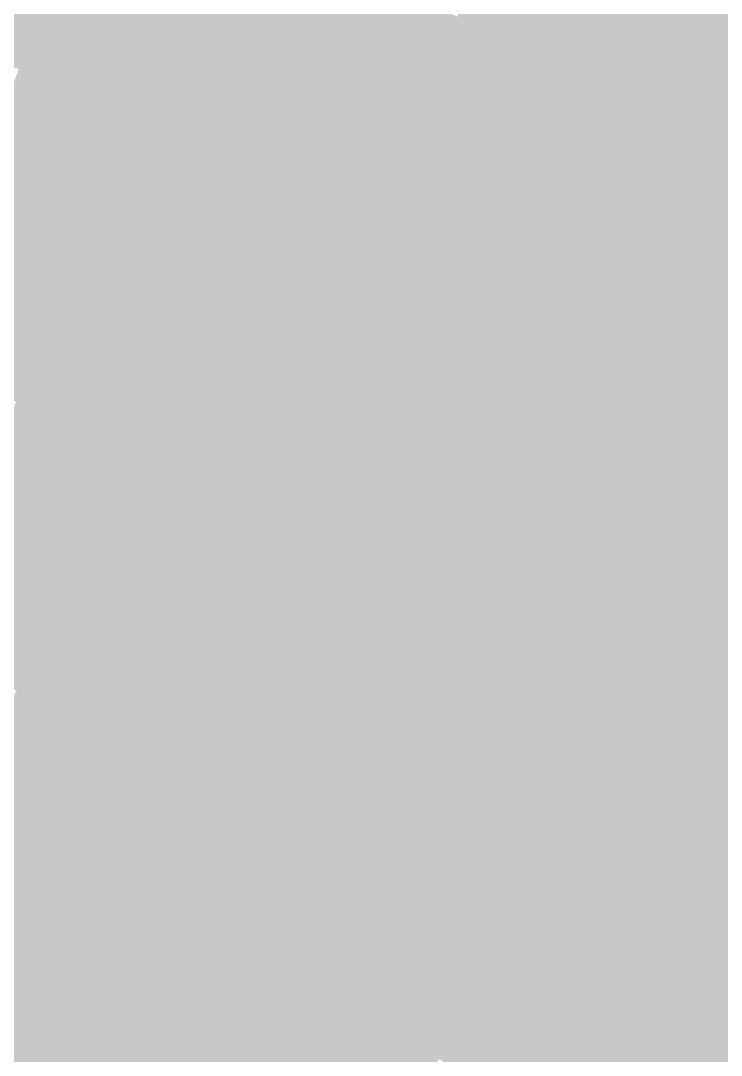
# Model space of a CAD drawing. Header units: inches. Extents: x -266 to 784, y -170 to 213.
# Drawn here: x 41.43 to 57.28, y 85 to 108.39 of the extents above; entities that cross this region are included whole.
import ezdxf

# ---------------------------------------------------------------- set-up
doc = ezdxf.new("R2010")
doc.units = ezdxf.units.IN
doc.header["$MEASUREMENT"] = 0

msp = doc.modelspace()

# ---------------------------------------------------------------- linework, layer by layer
at = {"color": 53, "true_color": 0xd3e572}
msp.add_solid([(39.079223, 109.219112), (39.416113, 110.160656), (41.747824, 108.227165), (42.107719, 109.160157)], dxfattribs=at)
at = {"color": 53, "true_color": 0xcad068}
msp.add_solid([(51.734166, 109.382704), (52.161721, 110.286694), (54.402971, 108.08014), (54.852582, 108.973365)], dxfattribs=at)
at = {"color": 53, "true_color": 0xd2e170}
msp.add_solid([(42.107719, 109.160157), (42.467614, 110.09315), (44.773962, 108.093905), (45.156645, 109.017785)], dxfattribs=at)
at = {"color": 53, "true_color": 0xd1dd6e}
msp.add_solid([(45.156645, 109.017785), (45.539328, 109.941664), (47.818475, 107.876751), (48.223716, 108.790961)], dxfattribs=at)
at = {"color": 53, "true_color": 0xcfd96c}
msp.add_solid([(48.223716, 108.790961), (48.628958, 109.705171), (50.879056, 107.574726), (51.306611, 108.478715)], dxfattribs=at)
at = {"color": 53, "true_color": 0xc8cc65}
msp.add_solid([(54.852582, 108.973365), (55.302194, 109.866589), (57.510402, 107.594394), (57.981799, 108.476316)], dxfattribs=at)
at = {"color": 53, "true_color": 0xced46a}
msp.add_solid([(51.306611, 108.478715), (51.734166, 109.382704), (53.95336, 107.186916), (54.402971, 108.08014)], dxfattribs=at)
at = {"color": 61, "true_color": 0xd7ea74}
msp.add_solid([(38.742333, 108.277567), (39.079223, 109.219112), (41.387929, 107.294172), (41.747824, 108.227165)], dxfattribs=at)
at = {"color": 53, "true_color": 0xd6e572}
msp.add_solid([(41.747824, 108.227165), (42.107719, 109.160157), (44.391278, 107.170026), (44.773962, 108.093905)], dxfattribs=at)
at = {"color": 53, "true_color": 0xd5e170}
msp.add_solid([(44.773962, 108.093905), (45.156645, 109.017785), (47.413234, 106.962541), (47.818475, 107.876751)], dxfattribs=at)
at = {"color": 53, "true_color": 0xd3dd6e}
msp.add_solid([(47.818475, 107.876751), (48.223716, 108.790961), (50.451501, 106.670737), (50.879056, 107.574726)], dxfattribs=at)
at = {"color": 53, "true_color": 0xccd068}
msp.add_solid([(54.402971, 108.08014), (54.852582, 108.973365), (57.039005, 106.712473), (57.510402, 107.594394)], dxfattribs=at)
at = {"color": 53, "true_color": 0xd2d96c}
msp.add_solid([(50.879056, 107.574726), (51.306611, 108.478715), (53.503748, 106.293692), (53.95336, 107.186916)], dxfattribs=at)
at = {"color": 61, "true_color": 0xdaea74}
msp.add_solid([(41.387929, 107.294172), (41.747824, 108.227165), (44.008595, 106.246146), (44.391278, 107.170026)], dxfattribs=at)
at = {"color": 61, "true_color": 0xd9e572}
msp.add_solid([(44.391278, 107.170026), (44.773962, 108.093905), (47.007992, 106.048332), (47.413234, 106.962541)], dxfattribs=at)
at = {"color": 53, "true_color": 0xd0d46a}
msp.add_solid([(53.95336, 107.186916), (54.402971, 108.08014), (56.567608, 105.830552), (57.039005, 106.712473)], dxfattribs=at)
at = {"color": 53, "true_color": 0xd7e170}
msp.add_solid([(47.413234, 106.962541), (47.818475, 107.876751), (50.023946, 105.766747), (50.451501, 106.670737)], dxfattribs=at)
at = {"color": 53, "true_color": 0xced068}
msp.add_solid([(57.039005, 106.712473), (57.510402, 107.594394), (59.640681, 105.280526), (60.133579, 106.150613)], dxfattribs=at)
at = {"color": 53, "true_color": 0xd6dd6e}
msp.add_solid([(50.451501, 106.670737), (50.879056, 107.574726), (53.054137, 105.400468), (53.503748, 106.293692)], dxfattribs=at)
at = {"color": 61, "true_color": 0xdeee76}
msp.add_solid([(41.028034, 106.361179), (41.387929, 107.294172), (43.625911, 105.322267), (44.008595, 106.246146)], dxfattribs=at)
at = {"color": 61, "true_color": 0xddea74}
msp.add_solid([(44.008595, 106.246146), (44.391278, 107.170026), (46.602751, 105.134122), (47.007992, 106.048332)], dxfattribs=at)
at = {"color": 53, "true_color": 0xd4d96c}
msp.add_solid([(53.503748, 106.293692), (53.95336, 107.186916), (56.096212, 104.94863), (56.567608, 105.830552)], dxfattribs=at)
at = {"color": 61, "true_color": 0xdbe572}
msp.add_solid([(47.007992, 106.048332), (47.413234, 106.962541), (49.596391, 104.862758), (50.023946, 105.766747)], dxfattribs=at)
at = {"color": 53, "true_color": 0xdae170}
msp.add_solid([(50.023946, 105.766747), (50.451501, 106.670737), (52.604526, 104.507243), (53.054137, 105.400468)], dxfattribs=at)
at = {"color": 53, "true_color": 0xd3d46a}
msp.add_solid([(56.567608, 105.830552), (57.039005, 106.712473), (59.147783, 104.410439), (59.640681, 105.280526)], dxfattribs=at)
at = {"color": 61, "true_color": 0xe2f279}
msp.add_solid([(40.668139, 105.428186), (41.028034, 106.361179), (43.243228, 104.398387), (43.625911, 105.322267)], dxfattribs=at)
at = {"color": 61, "true_color": 0xe1ee76}
msp.add_solid([(43.625911, 105.322267), (44.008595, 106.246146), (46.19751, 104.219912), (46.602751, 105.134122)], dxfattribs=at)
at = {"color": 53, "true_color": 0xd9dd6e}
msp.add_solid([(53.054137, 105.400468), (53.503748, 106.293692), (55.624815, 104.066709), (56.096212, 104.94863)], dxfattribs=at)
at = {"color": 61, "true_color": 0xe0ea74}
msp.add_solid([(46.602751, 105.134122), (47.007992, 106.048332), (49.168836, 103.958769), (49.596391, 104.862758)], dxfattribs=at)
at = {"color": 61, "true_color": 0xdee572}
msp.add_solid([(49.596391, 104.862758), (50.023946, 105.766747), (52.154914, 103.614019), (52.604526, 104.507243)], dxfattribs=at)
at = {"color": 53, "true_color": 0xd7d96c}
msp.add_solid([(56.096212, 104.94863), (56.567608, 105.830552), (58.654885, 103.540352), (59.147783, 104.410439)], dxfattribs=at)
at = {"color": 61, "true_color": 0xe6f67b}
msp.add_solid([(40.308244, 104.495193), (40.668139, 105.428186), (42.860544, 103.474508), (43.243228, 104.398387)], dxfattribs=at)
at = {"color": 61, "true_color": 0xe5f279}
msp.add_solid([(43.243228, 104.398387), (43.625911, 105.322267), (45.792268, 103.305702), (46.19751, 104.219912)], dxfattribs=at)
at = {"color": 53, "true_color": 0xdde170}
msp.add_solid([(52.604526, 104.507243), (53.054137, 105.400468), (55.153418, 103.184788), (55.624815, 104.066709)], dxfattribs=at)
at = {"color": 61, "true_color": 0xe4ee76}
msp.add_solid([(46.19751, 104.219912), (46.602751, 105.134122), (48.741281, 103.054779), (49.168836, 103.958769)], dxfattribs=at)
at = {"color": 61, "true_color": 0xe2ea74}
msp.add_solid([(49.168836, 103.958769), (49.596391, 104.862758), (51.705303, 102.720795), (52.154914, 103.614019)], dxfattribs=at)
at = {"color": 53, "true_color": 0xdbdd6e}
msp.add_solid([(55.624815, 104.066709), (56.096212, 104.94863), (58.161987, 102.670265), (58.654885, 103.540352)], dxfattribs=at)
at = {"color": 61, "true_color": 0xeafb7d}
msp.add_solid([(39.948349, 103.562201), (40.308244, 104.495193), (42.477861, 102.550628), (42.860544, 103.474508)], dxfattribs=at)
at = {"color": 61, "true_color": 0xe9f67b}
msp.add_solid([(42.860544, 103.474508), (43.243228, 104.398387), (45.387027, 102.391493), (45.792268, 103.305702)], dxfattribs=at)
at = {"color": 61, "true_color": 0xe1e572}
msp.add_solid([(52.154914, 103.614019), (52.604526, 104.507243), (54.682021, 102.302867), (55.153418, 103.184788)], dxfattribs=at)
at = {"color": 61, "true_color": 0xe8f279}
msp.add_solid([(45.792268, 103.305702), (46.19751, 104.219912), (48.313726, 102.15079), (48.741281, 103.054779)], dxfattribs=at)
at = {"color": 61, "true_color": 0xe6ee76}
msp.add_solid([(48.741281, 103.054779), (49.168836, 103.958769), (51.255692, 101.82757), (51.705303, 102.720795)], dxfattribs=at)
at = {"color": 53, "true_color": 0xdfe170}
msp.add_solid([(55.153418, 103.184788), (55.624815, 104.066709), (57.669088, 101.800178), (58.161987, 102.670265)], dxfattribs=at)
at = {"color": 61, "true_color": 0xe5ea74}
msp.add_solid([(51.705303, 102.720795), (52.154914, 103.614019), (54.210625, 101.420945), (54.682021, 102.302867)], dxfattribs=at)
at = {"color": 61, "true_color": 0xeeff7f}
msp.add_solid([(39.588454, 102.629208), (39.948349, 103.562201), (42.095178, 101.626749), (42.477861, 102.550628)], dxfattribs=at)
at = {"color": 61, "true_color": 0xedfb7d}
msp.add_solid([(42.477861, 102.550628), (42.860544, 103.474508), (44.981786, 101.477283), (45.387027, 102.391493)], dxfattribs=at)
at = {"color": 61, "true_color": 0xecf67b}
msp.add_solid([(45.387027, 102.391493), (45.792268, 103.305702), (47.88617, 101.246801), (48.313726, 102.15079)], dxfattribs=at)
at = {"color": 61, "true_color": 0xe4e572}
msp.add_solid([(54.682021, 102.302867), (55.153418, 103.184788), (57.17619, 100.930091), (57.669088, 101.800178)], dxfattribs=at)
at = {"color": 61, "true_color": 0xebf279}
msp.add_solid([(48.313726, 102.15079), (48.741281, 103.054779), (50.80608, 100.934346), (51.255692, 101.82757)], dxfattribs=at)
at = {"color": 61, "true_color": 0xe9ee76}
msp.add_solid([(51.255692, 101.82757), (51.705303, 102.720795), (53.739228, 100.539024), (54.210625, 101.420945)], dxfattribs=at)
at = {"color": 61, "true_color": 0xeefe7a}
msp.add_solid([(39.228559, 101.696215), (39.588454, 102.629208), (41.712494, 100.702869), (42.095178, 101.626749)], dxfattribs=at)
at = {"color": 51, "true_color": 0xf1ff7f}
msp.add_solid([(42.095178, 101.626749), (42.477861, 102.550628), (44.576545, 100.563073), (44.981786, 101.477283)], dxfattribs=at)
at = {"color": 51, "true_color": 0xf0fb7d}
msp.add_solid([(44.981786, 101.477283), (45.387027, 102.391493), (47.458615, 100.342812), (47.88617, 101.246801)], dxfattribs=at)
at = {"color": 61, "true_color": 0xe8ea74}
msp.add_solid([(54.210625, 101.420945), (54.682021, 102.302867), (56.683292, 100.060004), (57.17619, 100.930091)], dxfattribs=at)
at = {"color": 51, "true_color": 0xeff67b}
msp.add_solid([(47.88617, 101.246801), (48.313726, 102.15079), (50.356469, 100.041122), (50.80608, 100.934346)], dxfattribs=at)
at = {"color": 61, "true_color": 0xedf279}
msp.add_solid([(50.80608, 100.934346), (51.255692, 101.82757), (53.267831, 99.657103), (53.739228, 100.539024)], dxfattribs=at)
at = {"color": 41, "true_color": 0xe5e472}
msp.add_solid([(57.17619, 100.930091), (57.669088, 101.800178), (59.635918, 99.496519), (60.150021, 100.354247)], dxfattribs=at)
at = {"color": 61, "true_color": 0xedfe73}
msp.add_solid([(38.868664, 100.763222), (39.228559, 101.696215), (41.329811, 99.77899), (41.712494, 100.702869)], dxfattribs=at)
at = {"color": 51, "true_color": 0xf1fe7a}
msp.add_solid([(41.712494, 100.702869), (42.095178, 101.626749), (44.171303, 99.648863), (44.576545, 100.563073)], dxfattribs=at)
at = {"color": 51, "true_color": 0xf4ff7f}
msp.add_solid([(44.576545, 100.563073), (44.981786, 101.477283), (47.03106, 99.438822), (47.458615, 100.342812)], dxfattribs=at)
at = {"color": 61, "true_color": 0xecee76}
msp.add_solid([(53.739228, 100.539024), (54.210625, 101.420945), (56.190394, 99.189917), (56.683292, 100.060004)], dxfattribs=at)
at = {"color": 51, "true_color": 0xf3fb7d}
msp.add_solid([(47.458615, 100.342812), (47.88617, 101.246801), (49.906858, 99.147897), (50.356469, 100.041122)], dxfattribs=at)
at = {"color": 51, "true_color": 0xf2f67b}
msp.add_solid([(50.356469, 100.041122), (50.80608, 100.934346), (52.796435, 98.775182), (53.267831, 99.657103)], dxfattribs=at)
at = {"color": 41, "true_color": 0xeae874}
msp.add_solid([(56.683292, 100.060004), (57.17619, 100.930091), (59.121816, 98.63879), (59.635918, 99.496519)], dxfattribs=at)
at = {"color": 51, "true_color": 0xf1fe73}
msp.add_solid([(41.329811, 99.77899), (41.712494, 100.702869), (43.766062, 98.734654), (44.171303, 99.648863)], dxfattribs=at)
at = {"color": 51, "true_color": 0xf4fe7a}
msp.add_solid([(44.171303, 99.648863), (44.576545, 100.563073), (46.603505, 98.534833), (47.03106, 99.438822)], dxfattribs=at)
at = {"color": 51, "true_color": 0xf7ff7f}
msp.add_solid([(47.03106, 99.438822), (47.458615, 100.342812), (49.457246, 98.254673), (49.906858, 99.147897)], dxfattribs=at)
at = {"color": 51, "true_color": 0xf0f279}
msp.add_solid([(53.267831, 99.657103), (53.739228, 100.539024), (55.697496, 98.31983), (56.190394, 99.189917)], dxfattribs=at)
at = {"color": 51, "true_color": 0xf6fb7d}
msp.add_solid([(49.906858, 99.147897), (50.356469, 100.041122), (52.325038, 97.89326), (52.796435, 98.775182)], dxfattribs=at)
at = {"color": 41, "true_color": 0xeeec76}
msp.add_solid([(56.190394, 99.189917), (56.683292, 100.060004), (58.607713, 97.781062), (59.121816, 98.63879)], dxfattribs=at)
at = {"color": 51, "true_color": 0xf0fe6d}
msp.add_solid([(40.947127, 98.85511), (41.329811, 99.77899), (43.360821, 97.820444), (43.766062, 98.734654)], dxfattribs=at)
at = {"color": 51, "true_color": 0xf4fe73}
msp.add_solid([(43.766062, 98.734654), (44.171303, 99.648863), (46.17595, 97.630844), (46.603505, 98.534833)], dxfattribs=at)
at = {"color": 51, "true_color": 0xf5f67b}
msp.add_solid([(52.796435, 98.775182), (53.267831, 99.657103), (55.204598, 97.449743), (55.697496, 98.31983)], dxfattribs=at)
at = {"color": 51, "true_color": 0xf8fe7a}
msp.add_solid([(46.603505, 98.534833), (47.03106, 99.438822), (49.007635, 97.361449), (49.457246, 98.254673)], dxfattribs=at)
at = {"color": 51, "true_color": 0xf2f079}
msp.add_solid([(55.697496, 98.31983), (56.190394, 99.189917), (58.09361, 96.923333), (58.607713, 97.781062)], dxfattribs=at)
at = {"color": 51, "true_color": 0xfaff7f}
msp.add_solid([(49.457246, 98.254673), (49.906858, 99.147897), (51.853641, 97.011339), (52.325038, 97.89326)], dxfattribs=at)
at = {"color": 51, "true_color": 0xeffe66}
msp.add_solid([(40.564444, 97.93123), (40.947127, 98.85511), (42.955579, 96.906234), (43.360821, 97.820444)], dxfattribs=at)
at = {"color": 51, "true_color": 0xf3fe6d}
msp.add_solid([(43.360821, 97.820444), (43.766062, 98.734654), (45.748395, 96.726854), (46.17595, 97.630844)], dxfattribs=at)
at = {"color": 51, "true_color": 0xf9fb7d}
msp.add_solid([(52.325038, 97.89326), (52.796435, 98.775182), (54.711699, 96.579656), (55.204598, 97.449743)], dxfattribs=at)
at = {"color": 51, "true_color": 0xf7fe73}
msp.add_solid([(46.17595, 97.630844), (46.603505, 98.534833), (48.558024, 96.468225), (49.007635, 97.361449)], dxfattribs=at)
at = {"color": 51, "true_color": 0xfbfe7a}
msp.add_solid([(49.007635, 97.361449), (49.457246, 98.254673), (51.382244, 96.129418), (51.853641, 97.011339)], dxfattribs=at)
at = {"color": 51, "true_color": 0xf6f57b}
msp.add_solid([(55.204598, 97.449743), (55.697496, 98.31983), (57.579507, 96.065604), (58.09361, 96.923333)], dxfattribs=at)
at = {"color": 61, "true_color": 0xeefe60}
msp.add_solid([(40.18176, 97.007351), (40.564444, 97.93123), (42.550338, 95.992024), (42.955579, 96.906234)], dxfattribs=at)
at = {"color": 51, "true_color": 0xf3fe66}
msp.add_solid([(42.955579, 96.906234), (43.360821, 97.820444), (45.32084, 95.822865), (45.748395, 96.726854)], dxfattribs=at)
at = {"color": 51, "true_color": 0xfdff7f}
msp.add_solid([(51.853641, 97.011339), (52.325038, 97.89326), (54.218801, 95.709569), (54.711699, 96.579656)], dxfattribs=at)
at = {"color": 51, "true_color": 0xf7fe6d}
msp.add_solid([(45.748395, 96.726854), (46.17595, 97.630844), (48.108412, 95.575), (48.558024, 96.468225)], dxfattribs=at)
at = {"color": 51, "true_color": 0xfbfe73}
msp.add_solid([(48.558024, 96.468225), (49.007635, 97.361449), (50.910848, 95.247497), (51.382244, 96.129418)], dxfattribs=at)
at = {"color": 51, "true_color": 0xfbf97d}
msp.add_solid([(54.711699, 96.579656), (55.204598, 97.449743), (57.065405, 95.207876), (57.579507, 96.065604)], dxfattribs=at)
at = {"color": 61, "true_color": 0xeefe5a}
msp.add_solid([(39.799077, 96.083471), (40.18176, 97.007351), (42.145097, 95.077815), (42.550338, 95.992024)], dxfattribs=at)
at = {"color": 51, "true_color": 0xf2fe60}
msp.add_solid([(42.550338, 95.992024), (42.955579, 96.906234), (44.893285, 94.918876), (45.32084, 95.822865)], dxfattribs=at)
at = {"color": 51, "true_color": 0xfefe7a}
for points in [[(51.382244, 96.129418), (51.853641, 97.011339), (53.725903, 94.839482), (54.218801, 95.709569)], [(53.725903, 94.839482), (54.218801, 95.709569), (56.037199, 93.492418), (56.551302, 94.350147)]]:
    msp.add_solid(points, dxfattribs=at)
at = {"color": 51, "true_color": 0xf6fe66}
msp.add_solid([(45.32084, 95.822865), (45.748395, 96.726854), (47.658801, 94.681776), (48.108412, 95.575)], dxfattribs=at)
at = {"color": 51, "true_color": 0xfafe6d}
msp.add_solid([(48.108412, 95.575), (48.558024, 96.468225), (50.439451, 94.365575), (50.910848, 95.247497)], dxfattribs=at)
at = {"color": 51, "true_color": 0xfffd7f}
msp.add_solid([(54.218801, 95.709569), (54.711699, 96.579656), (56.551302, 94.350147), (57.065405, 95.207876)], dxfattribs=at)
at = {"color": 51, "true_color": 0xfefe73}
for points in [[(50.910848, 95.247497), (51.382244, 96.129418), (53.233005, 93.969395), (53.725903, 94.839482)], [(53.233005, 93.969395), (53.725903, 94.839482), (55.523096, 92.63469), (56.037199, 93.492418)]]:
    msp.add_solid(points, dxfattribs=at)
at = {"color": 61, "true_color": 0xedfe53}
msp.add_solid([(39.416394, 95.159592), (39.799077, 96.083471), (41.739855, 94.163605), (42.145097, 95.077815)], dxfattribs=at)
at = {"color": 51, "true_color": 0xf2fe5a}
msp.add_solid([(42.145097, 95.077815), (42.550338, 95.992024), (44.46573, 94.014886), (44.893285, 94.918876)], dxfattribs=at)
at = {"color": 51, "true_color": 0xfbf67d}
msp.add_solid([(57.065405, 95.207876), (57.579507, 96.065604), (59.384736, 93.778746), (59.919733, 94.623599)], dxfattribs=at)
at = {"color": 51, "true_color": 0xf6fe60}
msp.add_solid([(44.893285, 94.918876), (45.32084, 95.822865), (47.20919, 93.788552), (47.658801, 94.681776)], dxfattribs=at)
at = {"color": 51, "true_color": 0xfafe66}
msp.add_solid([(47.658801, 94.681776), (48.108412, 95.575), (49.968054, 93.483654), (50.439451, 94.365575)], dxfattribs=at)
at = {"color": 51, "true_color": 0xfefe6d}
for points in [[(50.439451, 94.365575), (50.910848, 95.247497), (52.740107, 93.099308), (53.233005, 93.969395)], [(52.740107, 93.099308), (53.233005, 93.969395), (55.008994, 91.776961), (55.523096, 92.63469)]]:
    msp.add_solid(points, dxfattribs=at)
at = {"color": 51, "true_color": 0xfffa7f}
msp.add_solid([(56.551302, 94.350147), (57.065405, 95.207876), (58.849738, 92.933892), (59.384736, 93.778746)], dxfattribs=at)
at = {"color": 61, "true_color": 0xecfe4d}
msp.add_solid([(39.03371, 94.235712), (39.416394, 95.159592), (41.334614, 93.249395), (41.739855, 94.163605)], dxfattribs=at)
at = {"color": 51, "true_color": 0xf1fe53}
msp.add_solid([(41.739855, 94.163605), (42.145097, 95.077815), (44.038175, 93.110897), (44.46573, 94.014886)], dxfattribs=at)
at = {"color": 51, "true_color": 0xf6fe5a}
msp.add_solid([(44.46573, 94.014886), (44.893285, 94.918876), (46.759578, 92.895327), (47.20919, 93.788552)], dxfattribs=at)
at = {"color": 51, "true_color": 0xfafe60}
msp.add_solid([(47.20919, 93.788552), (47.658801, 94.681776), (49.496657, 92.601733), (49.968054, 93.483654)], dxfattribs=at)
at = {"color": 51, "true_color": 0xfefe66}
for points in [[(49.968054, 93.483654), (50.439451, 94.365575), (52.247208, 92.229221), (52.740107, 93.099308)], [(52.247208, 92.229221), (52.740107, 93.099308), (54.494891, 90.919233), (55.008994, 91.776961)]]:
    msp.add_solid(points, dxfattribs=at)
at = {"color": 51, "true_color": 0xfefb7a}
msp.add_solid([(56.037199, 93.492418), (56.551302, 94.350147), (58.314741, 92.089039), (58.849738, 92.933892)], dxfattribs=at)
at = {"color": 51, "true_color": 0xf1fe4d}
msp.add_solid([(41.334614, 93.249395), (41.739855, 94.163605), (43.61062, 92.206908), (44.038175, 93.110897)], dxfattribs=at)
at = {"color": 51, "true_color": 0xf5fe53}
msp.add_solid([(44.038175, 93.110897), (44.46573, 94.014886), (46.309967, 92.002103), (46.759578, 92.895327)], dxfattribs=at)
at = {"color": 51, "true_color": 0xfafe5a}
msp.add_solid([(46.759578, 92.895327), (47.20919, 93.788552), (49.025261, 91.719811), (49.496657, 92.601733)], dxfattribs=at)
at = {"color": 51, "true_color": 0xfdfe60}
msp.add_solid([(49.496657, 92.601733), (49.968054, 93.483654), (51.75431, 91.359134), (52.247208, 92.229221)], dxfattribs=at)
at = {"color": 51, "true_color": 0xfefb73}
msp.add_solid([(55.523096, 92.63469), (56.037199, 93.492418), (57.779743, 91.244185), (58.314741, 92.089039)], dxfattribs=at)
at = {"color": 51, "true_color": 0xf0fe46}
msp.add_solid([(40.929373, 92.335185), (41.334614, 93.249395), (43.183064, 91.302919), (43.61062, 92.206908)], dxfattribs=at)
at = {"color": 51, "true_color": 0xf5fe4d}
msp.add_solid([(43.61062, 92.206908), (44.038175, 93.110897), (45.860356, 91.108879), (46.309967, 92.002103)], dxfattribs=at)
at = {"color": 51, "true_color": 0xf9fe53}
msp.add_solid([(46.309967, 92.002103), (46.759578, 92.895327), (48.553864, 90.83789), (49.025261, 91.719811)], dxfattribs=at)
at = {"color": 51, "true_color": 0xfefa6d}
msp.add_solid([(55.008994, 91.776961), (55.523096, 92.63469), (57.244745, 90.399331), (57.779743, 91.244185)], dxfattribs=at)
at = {"color": 51, "true_color": 0xfdfe5a}
msp.add_solid([(49.025261, 91.719811), (49.496657, 92.601733), (51.261412, 90.489047), (51.75431, 91.359134)], dxfattribs=at)
at = {"color": 51, "true_color": 0xf0fe40}
msp.add_solid([(40.524131, 91.420976), (40.929373, 92.335185), (42.755509, 90.398929), (43.183064, 91.302919)], dxfattribs=at)
at = {"color": 51, "true_color": 0xf4fe46}
msp.add_solid([(43.183064, 91.302919), (43.61062, 92.206908), (45.410744, 90.215654), (45.860356, 91.108879)], dxfattribs=at)
at = {"color": 51, "true_color": 0xfefd60}
msp.add_solid([(51.75431, 91.359134), (52.247208, 92.229221), (53.980788, 90.061504), (54.494891, 90.919233)], dxfattribs=at)
at = {"color": 51, "true_color": 0xf9fe4d}
msp.add_solid([(45.860356, 91.108879), (46.309967, 92.002103), (48.082467, 89.955969), (48.553864, 90.83789)], dxfattribs=at)
at = {"color": 51, "true_color": 0xfdfe53}
msp.add_solid([(48.553864, 90.83789), (49.025261, 91.719811), (50.768514, 89.61896), (51.261412, 90.489047)], dxfattribs=at)
at = {"color": 51, "true_color": 0xfefa66}
msp.add_solid([(54.494891, 90.919233), (55.008994, 91.776961), (56.709748, 89.554478), (57.244745, 90.399331)], dxfattribs=at)
at = {"color": 2, "true_color": 0xefff3a}
msp.add_solid([(40.11889, 90.506766), (40.524131, 91.420976), (42.327954, 89.49494), (42.755509, 90.398929)], dxfattribs=at)
at = {"color": 51, "true_color": 0xf4fe40}
msp.add_solid([(42.755509, 90.398929), (43.183064, 91.302919), (44.961133, 89.32243), (45.410744, 90.215654)], dxfattribs=at)
at = {"color": 51, "true_color": 0xfefd5a}
msp.add_solid([(51.261412, 90.489047), (51.75431, 91.359134), (53.466685, 89.203775), (53.980788, 90.061504)], dxfattribs=at)
at = {"color": 51, "true_color": 0xfef76d}
msp.add_solid([(57.244745, 90.399331), (57.779743, 91.244185), (59.446015, 88.967249), (60.001585, 89.798718)], dxfattribs=at)
at = {"color": 51, "true_color": 0xf9fe46}
msp.add_solid([(45.410744, 90.215654), (45.860356, 91.108879), (47.61107, 89.074048), (48.082467, 89.955969)], dxfattribs=at)
at = {"color": 51, "true_color": 0xfdfe4d}
msp.add_solid([(48.082467, 89.955969), (48.553864, 90.83789), (50.275616, 88.748873), (50.768514, 89.61896)], dxfattribs=at)
at = {"color": 51, "true_color": 0xfefa60}
msp.add_solid([(53.980788, 90.061504), (54.494891, 90.919233), (56.17475, 88.709624), (56.709748, 89.554478)], dxfattribs=at)
at = {"color": 2, "true_color": 0xeeff33}
msp.add_solid([(39.713649, 89.592556), (40.11889, 90.506766), (41.900399, 88.590951), (42.327954, 89.49494)], dxfattribs=at)
at = {"color": 2, "true_color": 0xf4ff3a}
msp.add_solid([(42.327954, 89.49494), (42.755509, 90.398929), (44.511522, 88.429206), (44.961133, 89.32243)], dxfattribs=at)
at = {"color": 51, "true_color": 0xfefd53}
msp.add_solid([(50.768514, 89.61896), (51.261412, 90.489047), (52.952583, 88.346047), (53.466685, 89.203775)], dxfattribs=at)
at = {"color": 51, "true_color": 0xfef666}
msp.add_solid([(56.709748, 89.554478), (57.244745, 90.399331), (58.890445, 88.135779), (59.446015, 88.967249)], dxfattribs=at)
at = {"color": 51, "true_color": 0xf9fe40}
msp.add_solid([(44.961133, 89.32243), (45.410744, 90.215654), (47.139674, 88.192126), (47.61107, 89.074048)], dxfattribs=at)
at = {"color": 51, "true_color": 0xfefa5a}
msp.add_solid([(53.466685, 89.203775), (53.980788, 90.061504), (55.639752, 87.864771), (56.17475, 88.709624)], dxfattribs=at)
at = {"color": 51, "true_color": 0xfdfe46}
msp.add_solid([(47.61107, 89.074048), (48.082467, 89.955969), (49.782717, 87.878786), (50.275616, 88.748873)], dxfattribs=at)
at = {"color": 2, "true_color": 0xeeff2d}
msp.add_solid([(39.308407, 88.678346), (39.713649, 89.592556), (41.472844, 87.686961), (41.900399, 88.590951)], dxfattribs=at)
at = {"color": 51, "true_color": 0xfefd4d}
msp.add_solid([(50.275616, 88.748873), (50.768514, 89.61896), (52.43848, 87.488318), (52.952583, 88.346047)], dxfattribs=at)
at = {"color": 2, "true_color": 0xf3ff33}
msp.add_solid([(41.900399, 88.590951), (42.327954, 89.49494), (44.06191, 87.535982), (44.511522, 88.429206)], dxfattribs=at)
at = {"color": 51, "true_color": 0xfef660}
msp.add_solid([(56.17475, 88.709624), (56.709748, 89.554478), (58.334874, 87.304309), (58.890445, 88.135779)], dxfattribs=at)
at = {"color": 2, "true_color": 0xf8ff3a}
msp.add_solid([(44.511522, 88.429206), (44.961133, 89.32243), (46.668277, 87.310205), (47.139674, 88.192126)], dxfattribs=at)
at = {"color": 51, "true_color": 0xfef953}
msp.add_solid([(52.952583, 88.346047), (53.466685, 89.203775), (55.104755, 87.019917), (55.639752, 87.864771)], dxfattribs=at)
at = {"color": 51, "true_color": 0xfdfe40}
msp.add_solid([(47.139674, 88.192126), (47.61107, 89.074048), (49.289819, 87.008699), (49.782717, 87.878786)], dxfattribs=at)
at = {"color": 2, "true_color": 0xedff26}
msp.add_solid([(38.903166, 87.764137), (39.308407, 88.678346), (41.045289, 86.782972), (41.472844, 87.686961)], dxfattribs=at)
at = {"color": 51, "true_color": 0xfefd46}
msp.add_solid([(49.782717, 87.878786), (50.275616, 88.748873), (51.924377, 86.63059), (52.43848, 87.488318)], dxfattribs=at)
at = {"color": 51, "true_color": 0xfef65a}
msp.add_solid([(55.639752, 87.864771), (56.17475, 88.709624), (57.779304, 86.47284), (58.334874, 87.304309)], dxfattribs=at)
at = {"color": 2, "true_color": 0xf3ff2d}
msp.add_solid([(41.472844, 87.686961), (41.900399, 88.590951), (43.612299, 86.642757), (44.06191, 87.535982)], dxfattribs=at)
at = {"color": 2, "true_color": 0xf8ff33}
msp.add_solid([(44.06191, 87.535982), (44.511522, 88.429206), (46.19688, 86.428284), (46.668277, 87.310205)], dxfattribs=at)
at = {"color": 2, "true_color": 0xfdff3a}
msp.add_solid([(46.668277, 87.310205), (47.139674, 88.192126), (48.796921, 86.138612), (49.289819, 87.008699)], dxfattribs=at)
at = {"color": 51, "true_color": 0xfef94d}
msp.add_solid([(52.43848, 87.488318), (52.952583, 88.346047), (54.569757, 86.175064), (55.104755, 87.019917)], dxfattribs=at)
at = {"color": 51, "true_color": 0xfefd40}
msp.add_solid([(49.289819, 87.008699), (49.782717, 87.878786), (51.410274, 85.772861), (51.924377, 86.63059)], dxfattribs=at)
at = {"color": 51, "true_color": 0xfef553}
msp.add_solid([(55.104755, 87.019917), (55.639752, 87.864771), (57.223734, 85.64137), (57.779304, 86.47284)], dxfattribs=at)
at = {"color": 2, "true_color": 0xf2ff26}
msp.add_solid([(41.045289, 86.782972), (41.472844, 87.686961), (43.162688, 85.749533), (43.612299, 86.642757)], dxfattribs=at)
at = {"color": 2, "true_color": 0xf8ff2d}
msp.add_solid([(43.612299, 86.642757), (44.06191, 87.535982), (45.725483, 85.546363), (46.19688, 86.428284)], dxfattribs=at)
at = {"color": 51, "true_color": 0xfef946}
msp.add_solid([(51.924377, 86.63059), (52.43848, 87.488318), (54.03476, 85.33021), (54.569757, 86.175064)], dxfattribs=at)
at = {"color": 2, "true_color": 0xfdff33}
msp.add_solid([(46.19688, 86.428284), (46.668277, 87.310205), (48.304023, 85.268525), (48.796921, 86.138612)], dxfattribs=at)
at = {"color": 2, "true_color": 0xfffd3a}
msp.add_solid([(48.796921, 86.138612), (49.289819, 87.008699), (50.896172, 84.915132), (51.410274, 85.772861)], dxfattribs=at)
at = {"color": 51, "true_color": 0xfef54d}
msp.add_solid([(54.569757, 86.175064), (55.104755, 87.019917), (56.668164, 84.8099), (57.223734, 85.64137)], dxfattribs=at)
at = {"color": 2, "true_color": 0xf2ff20}
msp.add_solid([(40.617734, 85.878983), (41.045289, 86.782972), (42.713076, 84.856309), (43.162688, 85.749533)], dxfattribs=at)
at = {"color": 2, "true_color": 0xf8ff26}
msp.add_solid([(43.162688, 85.749533), (43.612299, 86.642757), (45.254087, 84.664441), (45.725483, 85.546363)], dxfattribs=at)
at = {"color": 51, "true_color": 0xfef940}
msp.add_solid([(51.410274, 85.772861), (51.924377, 86.63059), (53.499762, 84.485357), (54.03476, 85.33021)], dxfattribs=at)
at = {"color": 2, "true_color": 0xfdff2d}
msp.add_solid([(45.725483, 85.546363), (46.19688, 86.428284), (47.811125, 84.398438), (48.304023, 85.268525)], dxfattribs=at)
at = {"color": 51, "true_color": 0xfef153}
msp.add_solid([(57.223734, 85.64137), (57.779304, 86.47284), (59.308244, 84.211236), (59.884052, 85.028821)], dxfattribs=at)
at = {"color": 2, "true_color": 0xfffd33}
msp.add_solid([(48.304023, 85.268525), (48.796921, 86.138612), (50.382069, 84.057404), (50.896172, 84.915132)], dxfattribs=at)
at = {"color": 51, "true_color": 0xfef446}
msp.add_solid([(54.03476, 85.33021), (54.569757, 86.175064), (56.112594, 83.978431), (56.668164, 84.8099)], dxfattribs=at)
at = {"color": 2, "true_color": 0xf2ff1a}
msp.add_solid([(40.190179, 84.974994), (40.617734, 85.878983), (42.263465, 83.963084), (42.713076, 84.856309)], dxfattribs=at)
at = {"color": 2, "true_color": 0xf7ff20}
msp.add_solid([(42.713076, 84.856309), (43.162688, 85.749533), (44.78269, 83.78252), (45.254087, 84.664441)], dxfattribs=at)
at = {"color": 2, "true_color": 0xfff83a}
msp.add_solid([(50.896172, 84.915132), (51.410274, 85.772861), (52.964764, 83.640503), (53.499762, 84.485357)], dxfattribs=at)
at = {"color": 51, "true_color": 0xfef14d}
msp.add_solid([(56.668164, 84.8099), (57.223734, 85.64137), (58.732436, 83.393651), (59.308244, 84.211236)], dxfattribs=at)
at = {"color": 2, "true_color": 0xfdff26}
msp.add_solid([(45.254087, 84.664441), (45.725483, 85.546363), (47.318226, 83.528351), (47.811125, 84.398438)], dxfattribs=at)
at = {"color": 2, "true_color": 0xfffd2d}
msp.add_solid([(47.811125, 84.398438), (48.304023, 85.268525), (49.867966, 83.199675), (50.382069, 84.057404)], dxfattribs=at)
at = {"color": 51, "true_color": 0xfef440}
msp.add_solid([(53.499762, 84.485357), (54.03476, 85.33021), (55.557023, 83.146961), (56.112594, 83.978431)], dxfattribs=at)

doc.saveas('drawing.dxf')
